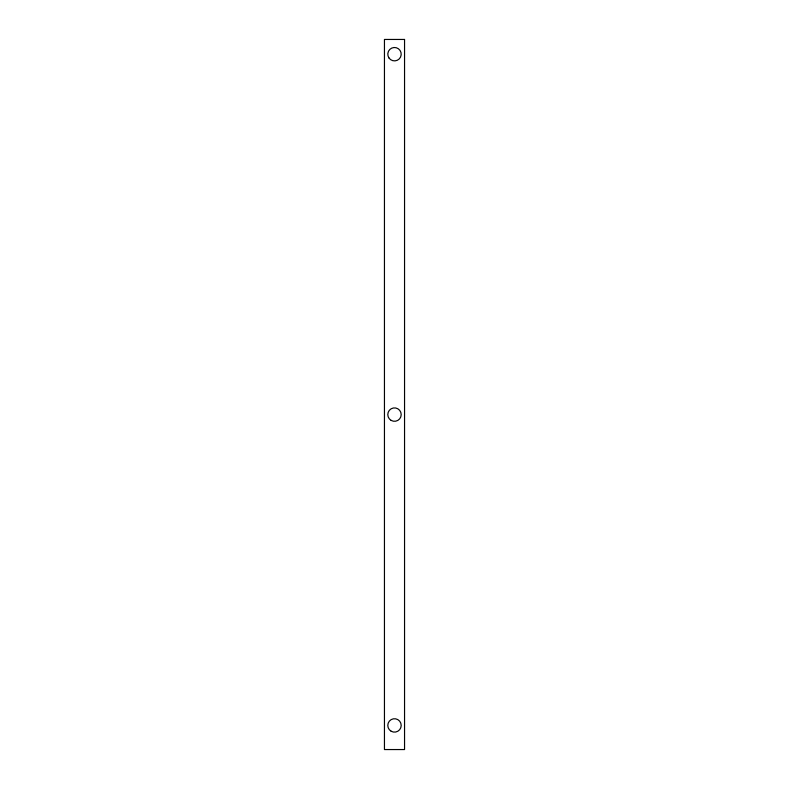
<?xml version="1.0" encoding="UTF-8"?>
<svg xmlns="http://www.w3.org/2000/svg" width="789" height="789" viewBox="0 0 789 789"><rect width="100%" height="100%" fill="white"/><g stroke="black" fill="none" stroke-linecap="round" stroke-linejoin="round"><path stroke-width="1.18" d="M404.55 39.45L384.45 39.45L384.45 749.55L404.55 749.55L404.55 39.45M388.967 57.962A6.697 6.697 0 0 0 400.536 57.094A6.697 6.697 0 0 0 393.997 47.508A6.697 6.697 0 0 0 388.967 57.962M391.147 420.399A6.697 6.697 0 0 0 401.197 414.6A6.697 6.697 0 0 0 391.147 408.791A6.697 6.697 0 0 0 391.147 420.399M391.147 731.235A6.697 6.697 0 0 0 401.197 725.436A6.697 6.697 0 0 0 391.147 719.627A6.697 6.697 0 0 0 391.147 731.235"/></g></svg>
